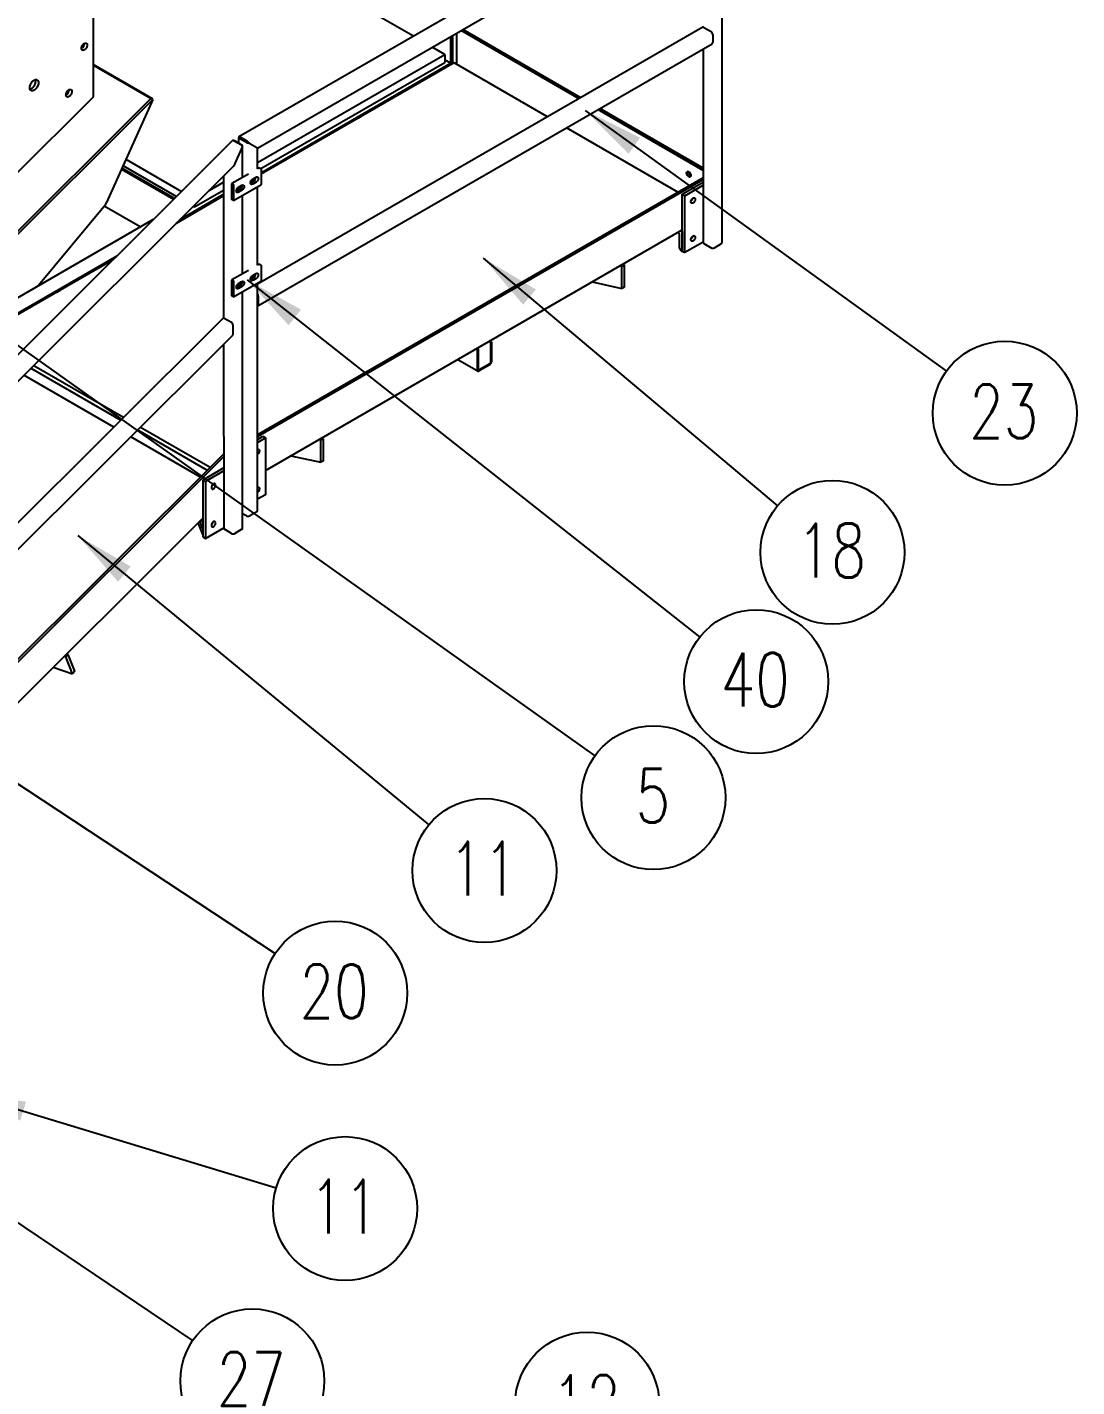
# Model space of a CAD drawing. Header units: millimetres. Extents: x 0 to 55611, y 0 to 32827.
# Drawn here: x 35941 to 38109, y 10381 to 13191 of the extents above; entities that cross this region are included whole.
import ezdxf

# ---------------------------------------------------------------- set-up
doc = ezdxf.new("R2010")
doc.units = ezdxf.units.MM
doc.header["$LTSCALE"] = 10
doc.linetypes.add('SLD-Continua', pattern=[0])
for name, color, linetype in [('EQUIPO', 30, 'SLD-Continua'), ('FIMSA-ACOTACIONES', 7, 'SLD-Continua'), ('STRUC', 5, 'SLD-Continua')]:
    doc.layers.add(name, color=color, linetype=linetype)
doc.styles.add('1', font='romans.shx', dxfattribs={"height": 125})
doc.styles.add('SLDTEXTSTYLE18', font='romans.shx', dxfattribs={"width": 0.75})
doc.dimstyles.new('50', dxfattribs={"dimscale": 0, "dimtxt": 125, "dimasz": 125, "dimexe": 125, "dimexo": 125, "dimgap": 50, "dimtad": 1, "dimdec": 0, "dimlfac": 49.861111, "dimzin": 1, "dimtxsty": '1', "dimcen": 2.5, "dimclrd": 1, "dimclre": 1, "dimadec": 0, "dimazin": 0, "dimtfac": 1, "dimtdec": 0, "dimtmove": 0, "dimatfit": 3, "dimfxl": 1, "dimtzin": 1, "dimarcsym": 0})

# ---------------------------------------------------------------- blocks, each defined once
blk = doc.blocks.new('SW_NOTE_0_53')
at = {"layer": 'FIMSA-ACOTACIONES', "color": 0}
blk.add_circle((120.5, -87), 148.7, dxfattribs=at)
at = {"layer": 'FIMSA-ACOTACIONES', "color": 0, "insert": (118.3, -27.6), "char_height": 111.12, "attachment_point": 2, "style": 'SLDTEXTSTYLE18'}
blk.add_mtext('23', dxfattribs=at)
blk = doc.blocks.new('SW_NOTE_0_54')
at = {"layer": 'FIMSA-ACOTACIONES', "color": 0}
blk.add_circle((113.7, -95.8), 148.7, dxfattribs=at)
at = {"layer": 'FIMSA-ACOTACIONES', "color": 0, "insert": (111.4, -36.4), "char_height": 111.12, "attachment_point": 2, "style": 'SLDTEXTSTYLE18'}
blk.add_mtext('18', dxfattribs=at)
blk = doc.blocks.new('SW_NOTE_0_55')
at = {"layer": 'FIMSA-ACOTACIONES', "color": 0}
blk.add_circle((114.8, -94.5), 148.7, dxfattribs=at)
at = {"layer": 'FIMSA-ACOTACIONES', "color": 0, "insert": (112.5, -35.1), "char_height": 111.12, "attachment_point": 2, "style": 'SLDTEXTSTYLE18'}
blk.add_mtext('11', dxfattribs=at)
blk = doc.blocks.new('SW_NOTE_0_56')
at = {"layer": 'FIMSA-ACOTACIONES', "color": 0}
blk.add_circle((124.1, -81.8), 148.7, dxfattribs=at)
at = {"layer": 'FIMSA-ACOTACIONES', "color": 0, "insert": (121.9, -22.4), "char_height": 111.12, "attachment_point": 2, "style": 'SLDTEXTSTYLE18'}
blk.add_mtext('20', dxfattribs=at)
blk = doc.blocks.new('SW_NOTE_0_57')
at = {"layer": 'FIMSA-ACOTACIONES', "color": 0}
blk.add_circle((142.3, -43.1), 148.7, dxfattribs=at)
at = {"layer": 'FIMSA-ACOTACIONES', "color": 0, "insert": (140.1, 16.4), "char_height": 111.12, "attachment_point": 2, "style": 'SLDTEXTSTYLE18'}
blk.add_mtext('11', dxfattribs=at)
blk = doc.blocks.new('SW_NOTE_0_58')
at = {"layer": 'FIMSA-ACOTACIONES', "color": 0}
blk.add_circle((110, 100), 148.7, dxfattribs=at)
at = {"layer": 'FIMSA-ACOTACIONES', "color": 0, "insert": (107.8, 159.5), "char_height": 111.12, "attachment_point": 2, "style": 'SLDTEXTSTYLE18'}
blk.add_mtext('12', dxfattribs=at)
blk = doc.blocks.new('SW_NOTE_0_75')
at = {"layer": 'FIMSA-ACOTACIONES', "color": 0}
blk.add_circle((121.2, -86.2), 148.7, dxfattribs=at)
at = {"layer": 'FIMSA-ACOTACIONES', "color": 0, "insert": (120.1, -26.7), "char_height": 111.1, "attachment_point": 2, "style": 'SLDTEXTSTYLE18'}
blk.add_mtext('5', dxfattribs=at)
blk = doc.blocks.new('SW_NOTE_0_76')
at = {"layer": 'FIMSA-ACOTACIONES', "color": 0}
blk.add_circle((123.3, -83.1), 148.7, dxfattribs=at)
at = {"layer": 'FIMSA-ACOTACIONES', "color": 0, "insert": (121.1, -23.6), "char_height": 111.12, "attachment_point": 2, "style": 'SLDTEXTSTYLE18'}
blk.add_mtext('27', dxfattribs=at)
blk = doc.blocks.new('SW_NOTE_0_78')
at = {"layer": 'FIMSA-ACOTACIONES', "color": 0}
blk.add_circle((116.7, -92.1), 148.7, dxfattribs=at)
at = {"layer": 'FIMSA-ACOTACIONES', "color": 0, "insert": (114.5, -32.7), "char_height": 111.12, "attachment_point": 2, "style": 'SLDTEXTSTYLE18'}
blk.add_mtext('40', dxfattribs=at)

msp = doc.modelspace()

# ---------------------------------------------------------------- linework, layer by layer
at = {"color": 7, "linetype": 'SLD-Continua', "lineweight": 25}
for p, q in [((36420.2, 12899.9), (36416.2, 12897.7)), ((36420.5, 12899.9), (36423.2, 12898.4)), ((36397.7, 12887), (36363.6, 12867.3)), ((36407.9, 12871.4), (36405.8, 12870.2)), ((36406.5, 12876.8), (36413.6, 12880.9)), ((36413.6, 12870.6), (36406.5, 12866.4)), ((36423.6, 12897.6), (36423.6, 12865.4)), ((36363.5, 12834.8), (36363.5, 12867)), ((36363.9, 12867.2), (36366.6, 12865.7)), ((36366.9, 12832.5), (36423.5, 12865.1)), ((36367.1, 12864.9), (36367.1, 12832.8)), ((36373.4, 12851.5), (36372.6, 12851.1)), ((36380.6, 12855.6), (36373.4, 12851.5)), ((36377, 12859.8), (36384.2, 12863.9)), ((36384.2, 12853.6), (36377, 12849.4)), ((36366.6, 12832.5), (36363.9, 12834.1)), ((36397.7, 12687.9), (36363.6, 12668.2)), ((36406.5, 12677.7), (36413.7, 12681.8)), ((36420.2, 12700.9), (36416.2, 12698.6)), ((36420.5, 12700.8), (36423.2, 12699.3)), ((36423.6, 12698.5), (36423.7, 12666.3)), ((36363.5, 12635.8), (36363.5, 12667.9)), ((36363.9, 12668.2), (36366.6, 12666.6)), ((36367, 12633.4), (36423.5, 12666.1)), ((36367.1, 12665.8), (36367.1, 12633.7)), ((36373.5, 12652.4), (36372.7, 12652)), ((36380.7, 12656.6), (36373.5, 12652.4)), ((36377.1, 12660.7), (36384.2, 12664.9)), ((36384.3, 12654.5), (36377.1, 12650.3)), ((36407.9, 12672.3), (36405.8, 12671.1)), ((36413.7, 12671.5), (36406.5, 12667.3)), ((36366.6, 12633.4), (36363.9, 12635))]:
    msp.add_line(p, q, dxfattribs=at)
at = {"color": 7, "linetype": 'SLD-Continua', "lineweight": 25, "flags": 128}
for points in [[(36406.5, 12866.4), (36405.5, 12866), (36404.5, 12865.8), (36403.7, 12865.9), (36402.9, 12866.3), (36402.4, 12867), (36402.1, 12867.9), (36402, 12869), (36402.1, 12870.2), (36402.4, 12871.5), (36402.9, 12872.8), (36403.7, 12874), (36404.5, 12875.1), (36405.5, 12876.1), (36406.5, 12876.8)], [(36413.6, 12880.9), (36414.6, 12881.4), (36415.6, 12881.5), (36416.4, 12881.4), (36417.1, 12881), (36417.7, 12880.3), (36418, 12879.4), (36418.1, 12878.3), (36418, 12877.1), (36417.7, 12875.8), (36417.1, 12874.5), (36416.4, 12873.3), (36415.6, 12872.2), (36414.6, 12871.3), (36413.6, 12870.6)], [(36377, 12849.4), (36376, 12849), (36375.1, 12848.8), (36374.2, 12848.9), (36373.5, 12849.3), (36373, 12850), (36372.7, 12850.9), (36372.5, 12852), (36372.7, 12853.2), (36373, 12854.5), (36373.5, 12855.8), (36374.2, 12857), (36375.1, 12858.2), (36376, 12859.1), (36377, 12859.8)], [(36384.2, 12863.9), (36385.2, 12864.4), (36386.2, 12864.6), (36387, 12864.4), (36387.7, 12864), (36388.3, 12863.3), (36388.6, 12862.4), (36388.7, 12861.4), (36388.6, 12860.1), (36388.3, 12858.8), (36387.7, 12857.6), (36387, 12856.3), (36386.2, 12855.2), (36385.2, 12854.3), (36384.2, 12853.6)], [(36406.5, 12667.3), (36405.5, 12666.9), (36404.5, 12666.7), (36403.7, 12666.8), (36403, 12667.2), (36402.4, 12667.9), (36402.1, 12668.8), (36402, 12669.9), (36402.1, 12671.1), (36402.4, 12672.4), (36403, 12673.7), (36403.7, 12674.9), (36404.5, 12676.1), (36405.5, 12677), (36406.5, 12677.7)], [(36413.7, 12681.8), (36414.7, 12682.3), (36415.6, 12682.5), (36416.5, 12682.3), (36417.2, 12681.9), (36417.7, 12681.2), (36418, 12680.3), (36418.2, 12679.2), (36418, 12678), (36417.7, 12676.7), (36417.2, 12675.4), (36416.5, 12674.2), (36415.6, 12673.1), (36414.7, 12672.2), (36413.7, 12671.5)], [(36377.1, 12650.3), (36376.1, 12649.9), (36375.1, 12649.7), (36374.3, 12649.8), (36373.6, 12650.3), (36373, 12650.9), (36372.7, 12651.8), (36372.6, 12652.9), (36372.7, 12654.1), (36373, 12655.4), (36373.6, 12656.7), (36374.3, 12658), (36375.1, 12659.1), (36376.1, 12660), (36377.1, 12660.7)], [(36384.2, 12664.9), (36385.2, 12665.3), (36386.2, 12665.5), (36387, 12665.3), (36387.8, 12664.9), (36388.3, 12664.3), (36388.6, 12663.3), (36388.7, 12662.3), (36388.6, 12661), (36388.3, 12659.8), (36387.8, 12658.5), (36387.1, 12657.2), (36386.2, 12656.1), (36385.2, 12655.2), (36384.3, 12654.5)]]:
    msp.add_lwpolyline(points, dxfattribs=at)
at = {"color": 7, "linetype": 'SLD-Continua', "lineweight": 25}
for centre, radius, start, end in [((36420.3, 12899.7), 0.319, 54.38, 114.3106), ((36422.6, 12897.5), 0.976, 2.615, 57.3957), ((36363.7, 12867), 0.277, 50.7889, 189.2219), ((36366.1, 12864.9), 0.976, 2.615, 57.3957), ((36375.7, 12863.6), 9.39, 301.8027, 4.0781), ((36423.3, 12865.4), 0.319, 305.7002, 5.6306), ((36364.4, 12834.9), 0.976, 182.615, 237.3957), ((36366.8, 12832.7), 0.277, 230.7889, 9.2219), ((36420.3, 12700.6), 0.319, 54.38, 114.3106), ((36422.7, 12698.4), 0.976, 2.615, 57.3957), ((36363.8, 12667.9), 0.277, 50.7889, 189.2219), ((36366.1, 12665.8), 0.976, 2.615, 57.3957), ((36375.7, 12664.5), 9.38, 301.7754, 4.3375), ((36423.3, 12666.3), 0.319, 305.7002, 5.6306), ((36364.5, 12635.8), 0.976, 182.615, 237.3957), ((36366.8, 12633.6), 0.277, 230.7889, 9.2219)]:
    msp.add_arc(centre, radius, start, end, dxfattribs=at)
at = {"layer": 'EQUIPO', "linetype": 'SLD-Continua', "lineweight": 25}
for p, q in [((36076.7, 14064.1), (36076.7, 13045.8)), ((36199.1, 13042.8), (36076.7, 13113.5)), ((36196.2, 13043.5), (36076.7, 13112.4)), ((35861.5, 12709.6), (36196.2, 13043.5)), ((35865.1, 12707.5), (36199.8, 13041.4)), ((36076.7, 13045.8), (35912.5, 12882)), ((36199.8, 13041.4), (36104.1, 12828.4)), ((36199.8, 13041.4), (36196.2, 13043.5)), ((36196.2, 13043.5), (36196.2, 13043.5)), ((36196.2, 13043.5), (36199.1, 13042.8)), ((36198.8, 13042), (36199.1, 13042.8)), ((36102.2, 12823.7), (35964.1, 12656.6))]:
    msp.add_line(p, q, dxfattribs=at)
at = {"layer": 'EQUIPO', "linetype": 'SLD-Continua', "lineweight": 25, "flags": 128}
for points in [[(36064.1, 13155.8), (36064.4, 13154.8), (36064.5, 13153.6), (36064.3, 13152.3), (36064, 13150.9), (36063.5, 13149.5), (36062.9, 13148.2), (36062, 13146.9), (36061.1, 13145.7), (36060.1, 13144.7), (36059, 13143.9), (36058, 13143.3), (36056.9, 13142.9), (36055.9, 13142.8), (36055, 13143), (36054.2, 13143.4), (36053.6, 13144), (36053.1, 13144.9), (36052.9, 13145.9), (36052.8, 13147.1), (36052.9, 13148.4), (36053.2, 13149.8), (36053.7, 13151.2), (36054.4, 13152.6), (36055.2, 13153.8), (36056.1, 13155), (36057.1, 13156), (36058.2, 13156.8), (36059.3, 13157.4), (36060.3, 13157.8), (36061.3, 13157.9), (36062.2, 13157.7), (36063, 13157.3), (36063.6, 13156.7), (36064.1, 13155.8)], [(35963.3, 13079.3), (35963.7, 13078), (35963.9, 13076.6), (35963.8, 13075), (35963.6, 13073.3), (35963.2, 13071.6), (35962.6, 13069.9), (35961.8, 13068.1), (35960.8, 13066.5), (35959.7, 13064.9), (35958.6, 13063.5), (35957.3, 13062.2), (35956, 13061.1), (35954.6, 13060.3), (35953.3, 13059.7), (35952, 13059.3), (35950.7, 13059.2), (35949.6, 13059.3), (35948.5, 13059.7), (35947.6, 13060.4), (35946.9, 13061.3), (35946.3, 13062.4), (35946, 13063.7), (35945.8, 13065.1), (35945.8, 13066.7), (35946.1, 13068.4), (35946.5, 13070.1), (35947.1, 13071.8), (35947.9, 13073.6), (35948.8, 13075.2), (35949.9, 13076.8), (35951.1, 13078.2), (35952.4, 13079.5), (35953.7, 13080.6), (35955.1, 13081.4), (35956.4, 13082.1), (35957.7, 13082.4), (35959, 13082.5), (35960.1, 13082.4), (35961.2, 13082), (35962, 13081.3), (35962.8, 13080.4), (35963.3, 13079.3)], [(35946.3, 13062.5), (35946.3, 13062.5), (35947.6, 13062.9), (35949, 13063.5), (35950.3, 13064.4), (35951.6, 13065.5), (35952.9, 13066.7), (35954.1, 13068.2), (35955.2, 13069.7), (35956.1, 13071.4), (35956.9, 13073.1), (35957.5, 13074.9), (35957.9, 13076.6), (35958.2, 13078.3), (35958.2, 13079.9), (35958, 13081.3), (35957.7, 13082.4)], [(36032.4, 13060), (36032.7, 13058.9), (36032.8, 13057.6), (36032.7, 13056.3), (36032.3, 13054.9), (36031.8, 13053.4), (36031.1, 13052), (36030.3, 13050.6), (36029.3, 13049.4), (36028.3, 13048.4), (36027.2, 13047.5), (36026, 13046.9), (36024.9, 13046.5), (36023.9, 13046.4), (36023, 13046.6), (36022.1, 13047), (36021.5, 13047.7), (36021, 13048.6), (36020.7, 13049.7), (36020.6, 13050.9), (36020.8, 13052.3), (36021.1, 13053.7), (36021.6, 13055.1), (36022.3, 13056.6), (36023.2, 13057.9), (36024.1, 13059.1), (36025.2, 13060.2), (36026.3, 13061), (36027.4, 13061.6), (36028.5, 13062), (36029.5, 13062.1), (36030.5, 13062), (36031.3, 13061.5), (36031.9, 13060.9), (36032.4, 13060)]]:
    msp.add_lwpolyline(points, dxfattribs=at)
at = {"layer": 'EQUIPO', "linetype": 'SLD-Continua', "lineweight": 25}
for centre, radius, start, end in [((36046.5, 13157.4), 12.4, 300.7966, 359.2088), ((36046.4, 13157.4), 12.4, 300.9413, 359.064), ((36014.4, 13061.4), 12.8, 299.5054, 0.5), ((36092.4, 12830.6), 11.9, 324.8872, 349.6862)]:
    msp.add_arc(centre, radius, start, end, dxfattribs=at)
at = {"layer": 'STRUC', "linetype": 'SLD-Continua', "lineweight": 25}
for p, q in [((36738.4, 13171.9), (36076.7, 13553.9)), ((37356.2, 13528.5), (36378, 12963.8)), ((37376.4, 12745.4), (37376.4, 13516.9)), ((36416.3, 12940.9), (37356.9, 13483.8)), ((37336.3, 13190.5), (36416.3, 12659.4)), ((37080.8, 13042.9), (36837, 13183.7)), ((37084.4, 13045), (36840.5, 13185.8)), ((37338.7, 13190.2), (37353.4, 13181.8)), ((36417.3, 12614.8), (37355.8, 13156.6)), ((36815.4, 13171.2), (36815.4, 13116.2)), ((36819, 13173.3), (36819, 13118.2)), ((36827.4, 13178.2), (36827.4, 13114)), ((37356.9, 13175.8), (37356.9, 13158.9)), ((36416.3, 12911.1), (36803.3, 13134.5)), ((36803.3, 13134.5), (36777.5, 13149.4)), ((36803.3, 13134.5), (36803.3, 13117.9)), ((36815.4, 13116.2), (36803.3, 13123.1)), ((37337.3, 13145.9), (37337.3, 12745.4)), ((36423.1, 12898.4), (36803.3, 13117.9)), ((36423.6, 12890), (36819, 13118.2)), ((36822.5, 13116.9), (36423.6, 12886.6)), ((36423.6, 12887.6), (36818.5, 13115.5)), ((36794.3, 13101.5), (36794.3, 13100.5)), ((36815.4, 13116.2), (36819, 13118.2)), ((36819, 13118.2), (36819, 13116.6)), ((37015.7, 13005.4), (36822.5, 13116.9)), ((37337.3, 12894.8), (37119.8, 13020.4)), ((37337.3, 12899), (37123.4, 13022.5)), ((36599.3, 12989), (36599.3, 12988)), ((36624, 13002.4), (36623.1, 13002.7)), ((36624, 13002.4), (36631.2, 13006.5)), ((36624, 13002.2), (36624, 13002.4)), ((36631.2, 13006.5), (36630.3, 13006.9)), ((36631.2, 13006.4), (36631.2, 13006.5)), ((37284.8, 12850), (37054.8, 12982.8)), ((36364.7, 12956.4), (34613.9, 11209.1)), ((36381.6, 12947.6), (36367, 12956.1)), ((36383.9, 12947.1), (36369.3, 12955.5)), ((36377.3, 12962.6), (36377.3, 12950.9)), ((36398, 12951.5), (36377.4, 12963.3)), ((36393.4, 12952.2), (36378.7, 12960.6)), ((36395, 12955.1), (36380.4, 12963.6)), ((36369.3, 12907.6), (36383.9, 12940.2)), ((36385.4, 12879.9), (36385.4, 12945.1)), ((36400.2, 12950.2), (36414.9, 12941.7)), ((36416.3, 12897.7), (36416.3, 12940.9)), ((34652.6, 11192.9), (36366.5, 12903.3)), ((36244.7, 12836.6), (36136, 12899.4)), ((36138.3, 12904.6), (36248.8, 12840.8)), ((36144.2, 12917.8), (36259.4, 12851.3)), ((37299, 12921.1), (37299.4, 12921.4)), ((37337.3, 12899.5), (37299.4, 12921.4)), ((36135.1, 12897.4), (36243.1, 12835.1)), ((36316.5, 12853.4), (36346.3, 12870.7)), ((36346.3, 12883.2), (36346.4, 12589.8)), ((36416.3, 12348.6), (37337.3, 12880.3)), ((36416.3, 12344.5), (37337.3, 12876.1)), ((37294, 12845.4), (37337.3, 12870.4)), ((36346.3, 12842), (36248.2, 12785.3)), ((36250.6, 12787.7), (36346.3, 12842.9)), ((36256.4, 12793.5), (36346.3, 12845.4)), ((36286.1, 12819.3), (36346.3, 12854.1)), ((36381.1, 12861.5), (36381.1, 12862.1)), ((36385.5, 12680.8), (36385.4, 12843.2)), ((36416.3, 12698.6), (36416.3, 12861)), ((37294, 12845.4), (37299.4, 12842.3)), ((37294, 12727.8), (37294, 12845.4)), ((37299.4, 12842.3), (37337.3, 12864.2)), ((37299.4, 12724.7), (37299.4, 12842.3)), ((36174.1, 12777.8), (36099.7, 12820.8)), ((36283.7, 12820.7), (36286.1, 12819.3)), ((36286.1, 12823.1), (36286.1, 12819.3)), ((35818.8, 12572.7), (36201.7, 12793.7)), ((36432.7, 12274.6), (37294, 12771.8)), ((37288.6, 12733.9), (37288.6, 12760.9)), ((37290.8, 12770), (37294, 12768.1)), ((37294, 12768.1), (37294, 12726.6)), ((37337.3, 12746.6), (37299.4, 12724.7)), ((37338.7, 12743.4), (37353.4, 12735)), ((37360.3, 12735), (37375, 12743.4)), ((35818.8, 12540.9), (36126, 12718.2)), ((35818.8, 12538.4), (36120.2, 12712.4)), ((36117.8, 12710), (35846.7, 12553.5)), ((37294, 12726.6), (37292.2, 12727.7)), ((37294, 12727.8), (37299.4, 12724.7)), ((37295, 12727.2), (37294, 12726.6)), ((37169.3, 12696.2), (37166.2, 12698)), ((37174.7, 12699.3), (37169.3, 12696.2)), ((37169.3, 12650.7), (37169.3, 12696.2)), ((37174.7, 12699.3), (37171.5, 12701.1)), ((37174.7, 12653.8), (37174.7, 12699.3)), ((36001.7, 12643.1), (36008.9, 12647.3)), ((36008.9, 12647.3), (36008, 12647.6)), ((36008.9, 12647.2), (36008.9, 12647.3)), ((36381.2, 12662.4), (36381.1, 12663.1)), ((36416.3, 12191.2), (36416.3, 12661.9)), ((37107.6, 12664.2), (37169.3, 12650.7)), ((37174.7, 12653.8), (37169.3, 12650.7)), ((35977, 12629.7), (35977, 12628.7)), ((36001.7, 12643.1), (36000.8, 12643.5)), ((36001.7, 12643), (36001.7, 12643.1)), ((36385.6, 12154.9), (36385.5, 12644.1)), ((36416.6, 12618.1), (36416.6, 12635)), ((36418.4, 12617.1), (36418.4, 12634)), ((36345.1, 12589.3), (35892.4, 12137.4)), ((36347.8, 12589.3), (36362.5, 12580.9)), ((36366, 12556.6), (36365.9, 12574.6)), ((35520.4, 11711.3), (36365.2, 12554.5)), ((36346.4, 12535.7), (36346.5, 12154.9)), ((36898, 12539.5), (36894.8, 12541.3)), ((36899.7, 12540.5), (36896.6, 12542.3)), ((36898, 12539.5), (36899.7, 12540.5)), ((36898, 12539.5), (36898, 12497.9)), ((36899.7, 12540.5), (36899.7, 12498.9)), ((36867.8, 12525.7), (36871, 12523.9)), ((36869.5, 12526.7), (36872.7, 12524.9)), ((36871, 12523.9), (36872.7, 12524.9)), ((36871, 12482.3), (36871, 12523.9)), ((36872.7, 12483.3), (36872.7, 12524.9)), ((35948, 12485.7), (36133.9, 12378.4)), ((35954, 12491.6), (36139.8, 12384.4)), ((36830.3, 12504.1), (36872, 12480)), ((36896.3, 12494.9), (36874.4, 12482.3)), ((36896.3, 12492.9), (36874.4, 12480.3)), ((36119.5, 12364.1), (35933.7, 12471.4)), ((36174.6, 12364.2), (36318.6, 12281.1)), ((36298.3, 12260.9), (36154.4, 12344)), ((36168.7, 12358.3), (36312.7, 12275.2)), ((36416.3, 12338.7), (36427.3, 12345.1)), ((36416.3, 12332.5), (36432.7, 12342)), ((36427.3, 12345.1), (36432.7, 12342)), ((36432.7, 12342), (36432.7, 12224.4)), ((36547.1, 12336.9), (36543.9, 12338.8)), ((36552.4, 12340), (36547.1, 12336.9)), ((36547.1, 12291.4), (36547.1, 12336.9)), ((36552.4, 12340), (36549.3, 12341.9)), ((36552.4, 12294.5), (36552.4, 12340)), ((35519.2, 11483.3), (36346.5, 12308.9)), ((35519.2, 11477.6), (36346.5, 12303.3)), ((36346.5, 12279.8), (36303.2, 12254.8)), ((36485.4, 12305), (36547.1, 12291.4)), ((36552.4, 12294.5), (36547.1, 12291.4)), ((36303.2, 12254.8), (36308.6, 12251.7)), ((36303.2, 12254.8), (36303.2, 12137.2)), ((36346.5, 12273.6), (36308.6, 12251.7)), ((36308.6, 12251.7), (36308.6, 12134.1)), ((36432.7, 12224.4), (36416.3, 12214.9)), ((35535.6, 11410), (36303.2, 12176.1)), ((36295.3, 12168.2), (36298.1, 12166.6)), ((36303.2, 12171.8), (36298.1, 12166.6)), ((36393.4, 12180.7), (36385.6, 12185.2)), ((36414.9, 12189.2), (36400.2, 12180.7)), ((36303.2, 12142.5), (36295.8, 12161.8)), ((36298.1, 12166.6), (36303.2, 12153.4)), ((36308.6, 12134.1), (36346.5, 12156)), ((36362.6, 12144.4), (36348, 12152.9)), ((36384.2, 12152.9), (36369.5, 12144.4)), ((36303.2, 12137.2), (36308.6, 12134.1)), ((36310.4, 12134.8), (36310.1, 12135)), ((36310.3, 12135.1), (36310.4, 12134.8)), ((36311.3, 12135.7), (36310.4, 12134.8)), ((36020.3, 11889.5), (36017.6, 11891.1)), ((36025.4, 11894.5), (36020.3, 11889.5)), ((36033.8, 11854.5), (36020.3, 11889.5)), ((36025.4, 11894.5), (36022.7, 11896.1)), ((36038.9, 11859.6), (36025.4, 11894.5)), ((35994.3, 11867.9), (36033.8, 11854.5)), ((36038.9, 11859.6), (36033.8, 11854.5))]:
    msp.add_line(p, q, dxfattribs=at)
at = {"layer": 'STRUC', "linetype": 'SLD-Continua', "lineweight": 25, "flags": 128}
for points in [[(36367, 12956.1), (36366.5, 12956.3), (36366.1, 12956.5), (36365.7, 12956.6), (36365.4, 12956.6), (36365.1, 12956.6), (36364.9, 12956.6), (36364.7, 12956.4)], [(36398, 12951.5), (36398.8, 12951), (36399.6, 12950.5), (36400.2, 12950.2)], [(36416.3, 12940.9), (36416.2, 12940.9), (36416, 12941.1), (36415.5, 12941.4), (36414.9, 12941.7)], [(36403.1, 12873.1), (36403.1, 12872.3), (36403.3, 12871.3), (36403.7, 12870.5), (36404.3, 12870), (36405.1, 12869.7), (36405.9, 12869.6), (36406.6, 12869.8)], [(36410.3, 12879), (36410.3, 12878.4), (36410.1, 12877.2), (36409.7, 12876), (36409.1, 12874.7), (36408.4, 12873.6), (36407.5, 12872.6), (36406.6, 12871.7), (36405.6, 12871.1), (36404.7, 12870.7), (36403.7, 12870.6), (36403.7, 12870.6)], [(36412.1, 12878), (36412, 12879.1), (36411.7, 12879.8)], [(37302.9, 12889.4), (37303, 12890.4), (37303.3, 12891.3), (37303.8, 12892), (37304.5, 12892.4), (37305.3, 12892.6), (37306.2, 12892.5), (37307.1, 12892.1), (37308.1, 12891.5), (37309, 12890.7), (37309.9, 12889.6), (37310.6, 12888.5), (37311.2, 12887.2), (37311.6, 12886), (37311.8, 12884.8), (37311.8, 12883.7), (37311.6, 12882.7), (37311.2, 12881.9), (37310.6, 12881.3), (37309.9, 12881), (37309, 12881), (37308.1, 12881.3), (37307.1, 12881.8), (37306.2, 12882.5), (37305.3, 12883.4), (37304.5, 12884.5), (37303.8, 12885.7), (37303.3, 12887), (37303, 12888.2), (37302.9, 12889.4)], [(37306.5, 12892.4), (37306.5, 12892), (37306.5, 12890.9), (37306.7, 12889.7), (37307.1, 12888.4), (37307.7, 12887.2), (37308.4, 12886), (37309.3, 12885), (37310.2, 12884.2), (37311.2, 12883.6), (37311.8, 12883.3)], [(37311.8, 12883.3), (37311.4, 12883.4), (37310.5, 12884), (37309.5, 12884.8), (37308.6, 12885.8), (37307.9, 12886.9), (37307.2, 12888.1), (37306.8, 12889.4), (37306.5, 12890.6), (37306.5, 12891.7), (37306.5, 12892.4)], [(36372.8, 12853.9), (36373.4, 12853.4), (36374.1, 12853.1), (36375, 12853.1), (36375.9, 12853.3), (36376.9, 12853.8), (36377.8, 12854.6), (36378.7, 12855.5), (36379.6, 12856.6), (36380.2, 12857.8), (36380.7, 12859), (36381, 12860.3), (36381.1, 12861.5)], [(36379.3, 12861.1), (36379.2, 12860.7), (36378.8, 12859.4), (36378.2, 12858.2), (36377.4, 12857), (36376.6, 12856), (36375.6, 12855.2), (36374.7, 12854.6), (36373.7, 12854.2), (36372.9, 12854.1)], [(37311.9, 12829.9), (37312, 12831), (37312.3, 12832.3), (37312.8, 12833.5), (37313.4, 12834.7), (37314.2, 12835.8), (37315.1, 12836.8), (37316.1, 12837.5), (37317.1, 12838), (37318, 12838.2), (37318.9, 12838.2), (37319.6, 12837.9), (37320.2, 12837.4), (37320.6, 12836.6), (37320.8, 12835.6), (37320.8, 12834.5), (37320.6, 12833.3), (37320.2, 12832), (37319.6, 12830.8), (37318.9, 12829.6), (37318, 12828.6), (37317.1, 12827.8), (37316.1, 12827.1), (37315.1, 12826.8), (37314.2, 12826.7), (37313.4, 12826.8), (37312.8, 12827.3), (37312.3, 12827.9), (37312, 12828.8), (37311.9, 12829.9)], [(37311.9, 12751.5), (37312, 12752.7), (37312.3, 12753.9), (37312.8, 12755.1), (37313.4, 12756.3), (37314.2, 12757.4), (37315.1, 12758.4), (37316.1, 12759.1), (37317.1, 12759.6), (37318, 12759.9), (37318.9, 12759.8), (37319.6, 12759.5), (37320.2, 12759), (37320.6, 12758.2), (37320.8, 12757.2), (37320.8, 12756.1), (37320.6, 12754.9), (37320.2, 12753.6), (37319.6, 12752.4), (37318.9, 12751.2), (37318, 12750.2), (37317.1, 12749.4), (37316.1, 12748.8), (37315.1, 12748.4), (37314.2, 12748.3), (37313.4, 12748.4), (37312.8, 12748.9), (37312.3, 12749.5), (37312, 12750.4), (37311.9, 12751.5)], [(36403.1, 12673.9), (36403.1, 12673.2), (36403.3, 12672.2), (36403.7, 12671.4), (36404.3, 12670.9), (36405.1, 12670.6), (36405.9, 12670.5), (36406.6, 12670.7)], [(36410.3, 12679.9), (36410.3, 12679.3), (36410.1, 12678.1), (36409.7, 12676.9), (36409.1, 12675.6), (36408.4, 12674.5), (36407.5, 12673.5), (36406.6, 12672.6), (36405.6, 12672), (36404.7, 12671.6), (36403.7, 12671.5), (36403.7, 12671.5)], [(36412.1, 12678.9), (36412, 12680), (36411.7, 12680.7)], [(36372.8, 12655), (36372.9, 12654.9), (36373.4, 12654.4), (36374.2, 12654.1), (36375, 12654), (36376, 12654.3), (36376.9, 12654.8), (36377.9, 12655.5), (36378.8, 12656.4), (36379.6, 12657.5), (36380.3, 12658.7), (36380.8, 12660), (36381.1, 12661.2), (36381.2, 12662.4)], [(36379.3, 12662), (36379.2, 12661.6), (36378.8, 12660.3), (36378.2, 12659.1), (36377.5, 12658), (36376.6, 12656.9), (36375.7, 12656.1), (36374.7, 12655.5), (36373.8, 12655.1), (36372.9, 12655), (36372.9, 12655)], [(36416.3, 12318), (36416.5, 12318.1), (36417.4, 12318.3), (36418.3, 12318.3), (36419, 12318), (36419.6, 12317.5), (36420, 12316.7), (36420.2, 12315.7), (36420.2, 12314.6), (36420, 12313.4), (36419.6, 12312.1), (36419, 12310.9), (36418.3, 12309.7), (36417.4, 12308.7), (36416.5, 12307.9), (36416.3, 12307.8)], [(36330, 12244.5), (36329.9, 12245.5), (36329.6, 12246.4), (36329.1, 12247.1), (36328.4, 12247.5), (36327.6, 12247.7), (36326.7, 12247.6), (36325.8, 12247.2), (36324.8, 12246.6), (36323.9, 12245.7), (36323, 12244.7), (36322.3, 12243.6), (36321.7, 12242.3), (36321.3, 12241.1), (36321.1, 12239.9), (36321.1, 12238.7), (36321.3, 12237.8), (36321.7, 12237), (36322.3, 12236.4), (36323, 12236.1), (36323.9, 12236.1), (36324.8, 12236.3), (36325.8, 12236.8), (36326.7, 12237.6), (36327.6, 12238.5), (36328.4, 12239.6), (36329.1, 12240.8), (36329.6, 12242.1), (36329.9, 12243.3), (36330, 12244.5)], [(36416.3, 12239.6), (36416.5, 12239.7), (36417.4, 12239.9), (36418.3, 12239.9), (36419, 12239.6), (36419.6, 12239.1), (36420, 12238.3), (36420.2, 12237.3), (36420.2, 12236.2), (36420, 12235), (36419.6, 12233.7), (36419, 12232.5), (36418.3, 12231.3), (36417.4, 12230.3), (36416.5, 12229.5), (36416.3, 12229.4)], [(36330, 12166.1), (36329.9, 12167.2), (36329.6, 12168), (36329.1, 12168.7), (36328.5, 12169.1), (36327.7, 12169.3), (36326.8, 12169.2), (36325.8, 12168.8), (36324.8, 12168.2), (36323.9, 12167.4), (36323, 12166.3), (36322.3, 12165.2), (36321.7, 12164), (36321.3, 12162.7), (36321.1, 12161.5), (36321.1, 12160.4), (36321.3, 12159.4), (36321.7, 12158.6), (36322.3, 12158.1), (36323, 12157.8), (36323.9, 12157.7), (36324.8, 12158), (36325.8, 12158.5), (36326.8, 12159.2), (36327.7, 12160.1), (36328.5, 12161.2), (36329.1, 12162.4), (36329.6, 12163.7), (36329.9, 12164.9), (36330, 12166.1)]]:
    msp.add_lwpolyline(points, dxfattribs=at)
at = {"layer": 'STRUC', "linetype": 'SLD-Continua', "lineweight": 25}
for centre, radius, start, end in [((37337.3, 13188.2), 2.45, 54.3824, 114.3071), ((37349.4, 13175.4), 7.49, 2.6055, 57.3945), ((37354.5, 13158.6), 2.34, 304.0564, 7.2558), ((36817.8, 13116.5), 1.19, 304.7388, 6.5733), ((36366.1, 12949.5), 6.83, 61.7434, 86.5904), ((36379.5, 12962.7), 2.15, 161.4441, 249.1491), ((36379, 12961.9), 2.15, 50.8606, 138.5622), ((36391, 12948.8), 7.47, 20.5245, 57.3806), ((36374.9, 12936.6), 12.8, 36.8403, 58.5678), ((36383.2, 12945.1), 2.14, 340.5374, 69.2492), ((36396.8, 12958.8), 7.48, 242.6243, 279.4738), ((36402.2, 12878.5), 9.85, 310.2053, 357.3078), ((37305.3, 12838.8), 10.2, 310.8188, 349.1865), ((37305.3, 12838.8), 10.2, 310.8, 349.2054), ((37280.7, 12760.5), 7.91, 2.8223, 53.3809), ((37305.3, 12760.5), 10.2, 310.8188, 349.1865), ((37305.3, 12760.5), 10.2, 310.8003, 349.2051), ((37296.4, 12734.3), 7.81, 182.6055, 237.3945), ((37339.8, 12745.7), 2.45, 185.6948, 245.6253), ((37356.9, 12741.6), 7.5, 242.6097, 297.3903), ((37373.9, 12745.7), 2.45, 294.3747, 354.3052), ((36402.2, 12679.4), 9.85, 310.2052, 357.3078), ((36410.8, 12633.6), 7.54, 2.6972, 43.0301), ((36413.3, 12634.9), 3.37, 1.6631, 24.2473), ((36415.3, 12618), 1.35, 321.0497, 4.1648), ((36416.3, 12616.7), 2.1, 271.4647, 9.7137), ((36873.1, 12481.9), 2.13, 170.786, 309.2033), ((36873.7, 12483.1), 1.06, 170.786, 309.2033), ((36892.2, 12499.2), 7.49, 302.6055, 357.3945), ((36894.2, 12498), 3.75, 302.6055, 357.3945), ((36314.5, 12248.3), 10.2, 310.8004, 349.205), ((36314.5, 12248.3), 10.2, 310.8128, 349.1925), ((36314.5, 12169.9), 10.2, 310.8004, 349.205), ((36314.5, 12169.9), 10.2, 310.8128, 349.1926), ((36396.8, 12187.4), 7.5, 242.6097, 297.3903), ((36413.9, 12191.4), 2.45, 294.3747, 354.3052), ((36285.4, 12157), 11.4, 24.9127, 49.839), ((36349, 12155.1), 2.45, 185.7017, 245.6206), ((36366.1, 12151.1), 7.49, 242.612, 297.4093), ((36383.2, 12155.1), 2.4, 293.7163, 355.0007)]:
    msp.add_arc(centre, radius, start, end, dxfattribs=at)
for centre, major_axis, ratio, start_param, end_param in [((36380.5, 12942.2), (3.23, 7.79), 0.469276, 4.650879, 5.174478), ((36380.5, 12942.2), (3.23, 7.79), 0.469276, 4.650879, 5.174478), ((36396.8, 12952.2), (4.88, -2.82), 0.00007, 0.785439, 1.318154), ((36411.5, 12943.7), (4.88, -2.82), 0.00007, 0.000041, 0.785439), ((36365.9, 12909.6), (3.23, 7.79), 0.469276, 3.98834, 4.650879), ((36365.9, 12909.6), (3.23, 7.79), 0.469276, 3.98834, 4.650879), ((36347.8, 12585.1), (-2.28, 4.49), 0.574981, 5.559608, 6.467865), ((36362.5, 12576.6), (-2.28, 4.49), 0.574981, 3.988811, 5.559608), ((36362.5, 12558.6), (-2.28, 4.49), 0.574981, 3.326272, 3.988811)]:
    msp.add_ellipse(centre, major_axis=major_axis, ratio=ratio, start_param=start_param, end_param=end_param, dxfattribs=at)

# ---------------------------------------------------------------- block references
at = {"layer": 'FIMSA-ACOTACIONES'}
for name, p in [('SW_NOTE_0_53', (37839.9, 12479.9)), ('SW_NOTE_0_54', (37490.6, 12201.1)), ('SW_NOTE_0_78', (37330.1, 11930.2)), ('SW_NOTE_0_75', (37113.3, 11684.5)), ('SW_NOTE_0_55', (36770.4, 11542.2)), ('SW_NOTE_0_56', (36452.8, 11276.1)), ('SW_NOTE_0_57', (36455.1, 10792.1)), ('SW_NOTE_0_76', (36282.4, 10476)), ('SW_NOTE_0_58', (36987.5, 10244.9))]:
    msp.add_blockref(name, p, dxfattribs=at)

# ---------------------------------------------------------------- leaders
for points in [[(37093.6, 13018.8), (37839.9, 12479.9)], [(36882.9, 12713.5), (37490.6, 12201.1)], [(36395.3, 12668.3), (37330.1, 11930.2)], [(35786.2, 12628.1), (37113.3, 11684.5)], [(36044.9, 12139.8), (36770.4, 11542.2)], [(35626.6, 11820.7), (36452.8, 11276.1)], [(34698.1, 11543.4), (36282.4, 10476)], [(34103.2, 10975.2), (36431, 8929.4)], [(35812.5, 10986.6), (36455.1, 10792.1)]]:
    msp.add_leader(points, dimstyle='50', override={"dimscale": 1, "dimlfac": 1})

doc.saveas('drawing.dxf')
